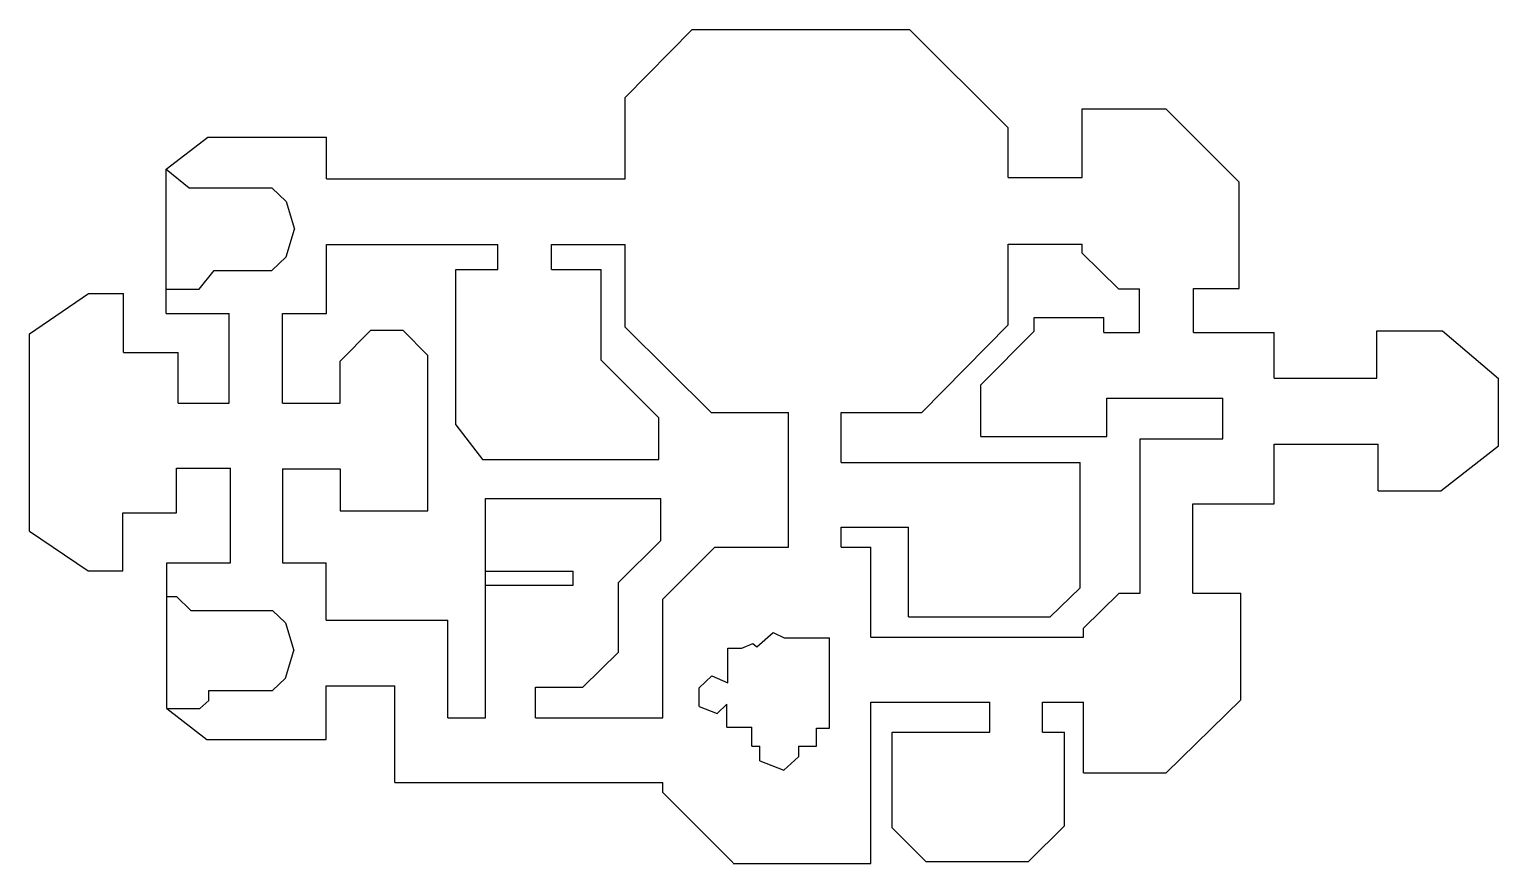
# Model space of a CAD drawing. Header units: inches. Extents: x -78137 to -4354, y -41790 to 83.
import ezdxf

# ---------------------------------------------------------------- set-up
doc = ezdxf.new("R2010")
doc.units = ezdxf.units.IN
doc.header["$MEASUREMENT"] = 0

msp = doc.modelspace()

# ---------------------------------------------------------------- linework, layer by layer
for points in [[(-48220, -3331), (-44846, 83)], [(-44846, 83), (-33946, 83)], [(-33946, 83), (-28985, -4855)], [(-48220, -7421), (-48220, -3331)], [(-25260, -7355), (-25260, -3905)], [(-25260, -3905), (-21060, -3905)], [(-21060, -3905), (-17381, -7579)], [(-28985, -7355), (-28985, -4855)], [(-71262, -6929), (-69170, -5321)], [(-69170, -5321), (-63220, -5321)], [(-63220, -7421), (-63220, -5321)], [(-71262, -6929), (-70106, -7866)], [(-71262, -12948), (-71262, -6929)], [(-28985, -7355), (-25260, -7355)], [(-70106, -7866), (-65954, -7866)], [(-65954, -7866), (-65235, -8552)], [(-63220, -7421), (-48220, -7421)], [(-17381, -12929), (-17381, -7579)], [(-65235, -8552), (-64820, -9941)], [(-65235, -11331), (-64820, -9941)], [(-63220, -14176), (-63220, -10721)], [(-63220, -10721), (-54620, -10721)], [(-54620, -11971), (-54620, -10721)], [(-51920, -10721), (-48220, -10721)], [(-51920, -11971), (-51920, -10721)], [(-48220, -14871), (-48220, -10721)], [(-28985, -10705), (-25260, -10705)], [(-28985, -14750), (-28985, -10705)], [(-25260, -11155), (-25260, -10705)], [(-65954, -12016), (-65235, -11331)], [(-25260, -11155), (-23435, -12935)], [(-69612, -12948), (-68856, -12016)], [(-68856, -12016), (-65954, -12016)], [(-56720, -11971), (-54620, -11971)], [(-56720, -19771), (-56720, -11971)], [(-51920, -11971), (-49426, -11971)], [(-49426, -16514), (-49426, -11971)], [(-78137, -15205), (-75162, -13178)], [(-75162, -13178), (-73412, -13178)], [(-73412, -16128), (-73412, -13178)], [(-71262, -12948), (-69612, -12948)], [(-71262, -14176), (-71262, -12948)], [(-23435, -12935), (-22381, -12935)], [(-22381, -15129), (-22381, -12935)], [(-19681, -12929), (-17381, -12929)], [(-19681, -15129), (-19681, -12929)], [(-71262, -14176), (-68112, -14176)], [(-68112, -18678), (-68112, -14176)], [(-65420, -14176), (-63220, -14176)], [(-65420, -18678), (-65420, -14176)], [(-33321, -19151), (-28985, -14750)], [(-27671, -14379), (-24181, -14379)], [(-27671, -15069), (-27671, -14379)], [(-24181, -15129), (-24181, -14379)], [(-78137, -25105), (-78137, -15205)], [(-62530, -16578), (-60987, -15010)], [(-60987, -15010), (-59387, -15010)], [(-59387, -15010), (-58130, -16287)], [(-48220, -14871), (-43901, -19151)], [(-30362, -17752), (-27671, -15069)], [(-24181, -15129), (-22381, -15129)], [(-19681, -15129), (-15620, -15129)], [(-15620, -17429), (-15620, -15129)], [(-10470, -17429), (-10470, -15049)], [(-10470, -15049), (-7180, -15049)], [(-7180, -15049), (-4354, -17438)], [(-73412, -16128), (-70662, -16128)], [(-70662, -18678), (-70662, -16128)], [(-70662, -17028), (-70662, -16128)], [(-62530, -18678), (-62530, -16578)], [(-58130, -24087), (-58130, -16287)], [(-49426, -16514), (-46529, -19414)], [(-15620, -17429), (-10470, -17429)], [(-4354, -20818), (-4354, -17438)], [(-30362, -20352), (-30362, -17752)], [(-24032, -20352), (-24032, -18422)], [(-24032, -18422), (-18212, -18422)], [(-18212, -20472), (-18212, -18422)], [(-70662, -18678), (-68112, -18678)], [(-65420, -18678), (-62530, -18678)], [(-43901, -19151), (-40401, -19151)], [(-40401, -19151), (-40011, -19151)], [(-40011, -25901), (-40011, -19151)], [(-37371, -21651), (-37371, -19151)], [(-37371, -19151), (-33321, -19151)], [(-56720, -19771), (-55379, -21514)], [(-46529, -21514), (-46529, -19414)], [(-30362, -20352), (-24032, -20352)], [(-22362, -20472), (-18212, -20472)], [(-22362, -28222), (-22362, -20472)], [(-15620, -20735), (-10399, -20735)], [(-15620, -23735), (-15620, -20735)], [(-10399, -23085), (-10399, -20735)], [(-7249, -23085), (-4354, -20818)], [(-70743, -24188), (-70743, -21938)], [(-70743, -21938), (-68043, -21938)], [(-68043, -26688), (-68043, -21938)], [(-65420, -21978), (-62530, -21978)], [(-65420, -21978), (-65420, -26688)], [(-62530, -21978), (-62530, -24087)], [(-55379, -21514), (-46529, -21514)], [(-37371, -21651), (-25371, -21651)], [(-25371, -27951), (-25371, -21651)], [(-55227, -27117), (-55227, -23467)], [(-55227, -23467), (-46427, -23467)], [(-52120, -23467), (-46527, -23467)], [(-46427, -25567), (-46427, -23467)], [(-10399, -23085), (-7249, -23085)], [(-73443, -27088), (-73443, -24188)], [(-73443, -24188), (-70743, -24188)], [(-62530, -24087), (-58130, -24087)], [(-19702, -23735), (-15620, -23735)], [(-19702, -28222), (-19702, -23735)], [(-37371, -24901), (-33981, -24901)], [(-37371, -25901), (-37371, -24901)], [(-33981, -29411), (-33981, -24901)], [(-78137, -25105), (-75193, -27088)], [(-48559, -27679), (-46427, -25567)], [(-46327, -28517), (-43711, -25901)], [(-43711, -25901), (-40011, -25901)], [(-37371, -25901), (-35889, -25901)], [(-35889, -30420), (-35889, -25901)], [(-75193, -27088), (-73443, -27088)], [(-71243, -26688), (-68043, -26688)], [(-71243, -28388), (-71243, -26688)], [(-65420, -26688), (-63227, -26688)], [(-63227, -29567), (-63227, -26688)], [(-55227, -27117), (-50827, -27117)], [(-55227, -27817), (-55227, -27117)], [(-50827, -27817), (-50827, -27117)], [(-55227, -34467), (-55227, -27817)], [(-55227, -27817), (-50827, -27817)], [(-48559, -31179), (-48559, -27679)], [(-26881, -29411), (-25371, -27951)], [(-71243, -28388), (-70743, -28388)], [(-71243, -34000), (-71243, -28388)], [(-70743, -28388), (-70024, -29084)], [(-46327, -34467), (-46327, -28517)], [(-25200, -29970), (-23412, -28222)], [(-23412, -28222), (-22362, -28222)], [(-19702, -28222), (-17302, -28222)], [(-17302, -33562), (-17302, -28222)], [(-70024, -29084), (-65924, -29084)], [(-65924, -29084), (-65273, -29704)], [(-33981, -29411), (-33881, -29411)], [(-33881, -29411), (-26881, -29411)], [(-65273, -29704), (-64859, -31094)], [(-63227, -29567), (-57127, -29567)], [(-57127, -34467), (-57127, -29567)], [(-41599, -30909), (-40781, -30190)], [(-40781, -30190), (-40240, -30449)], [(-25200, -30420), (-25200, -29970)], [(-43057, -30970), (-42357, -30970)], [(-43057, -32710), (-43057, -30970)], [(-42357, -30970), (-41805, -30734)], [(-41805, -30734), (-41599, -30909)], [(-40240, -30449), (-37955, -30449)], [(-37955, -34999), (-37955, -30449)], [(-35889, -30420), (-25200, -30420)], [(-65273, -32484), (-64859, -31094)], [(-50336, -32937), (-48559, -31179)], [(-44500, -32960), (-43870, -32370)], [(-43870, -32370), (-43057, -32710)], [(-69124, -33104), (-65924, -33104)], [(-69124, -33604), (-69124, -33104)], [(-65924, -33104), (-65273, -32484)], [(-63227, -35567), (-63227, -32867)], [(-63227, -32867), (-59777, -32867)], [(-59777, -37717), (-59777, -32867)], [(-52727, -34467), (-52727, -32937)], [(-52727, -32937), (-50336, -32937)], [(-44500, -33910), (-44500, -32960)], [(-69575, -34000), (-69124, -33604)], [(-44500, -33910), (-43601, -34260)], [(-43601, -34260), (-43105, -33794)], [(-43105, -34949), (-43105, -33794)], [(-35889, -41790), (-35889, -33690)], [(-35889, -33690), (-29909, -33690)], [(-29909, -35190), (-29909, -33690)], [(-27252, -35190), (-27252, -33690)], [(-27252, -33690), (-25200, -33690)], [(-25200, -37190), (-25200, -33690)], [(-21050, -37240), (-17302, -33562)], [(-71243, -34000), (-69227, -35567)], [(-71243, -34000), (-69575, -34000)], [(-57127, -34467), (-55227, -34467)], [(-52727, -34467), (-46327, -34467)], [(-43105, -34949), (-41855, -34949)], [(-41855, -35899), (-41855, -34949)], [(-38605, -35899), (-38605, -34999)], [(-38605, -34999), (-37955, -34999)], [(-34809, -35190), (-29909, -35190)], [(-34809, -39990), (-34809, -35190)], [(-27252, -35190), (-26152, -35190)], [(-26152, -39902), (-26152, -35190)], [(-69227, -35567), (-63227, -35567)], [(-41855, -35899), (-41455, -35899)], [(-41455, -36629), (-41455, -35899)], [(-39505, -35899), (-39505, -36432)], [(-39505, -35899), (-38605, -35899)], [(-41455, -36629), (-40245, -37104)], [(-40245, -37104), (-39505, -36432)], [(-25200, -37240), (-25200, -37190)], [(-25200, -37240), (-21050, -37240)], [(-59777, -37717), (-46327, -37717)], [(-46327, -38217), (-46327, -37717)], [(-46327, -38217), (-42789, -41751)], [(-34809, -39990), (-33118, -41692)], [(-27968, -41692), (-26152, -39902)], [(-42789, -41790), (-35889, -41790)], [(-33118, -41692), (-27968, -41692)]]:
    msp.add_lwpolyline(points)

doc.saveas('drawing.dxf')
